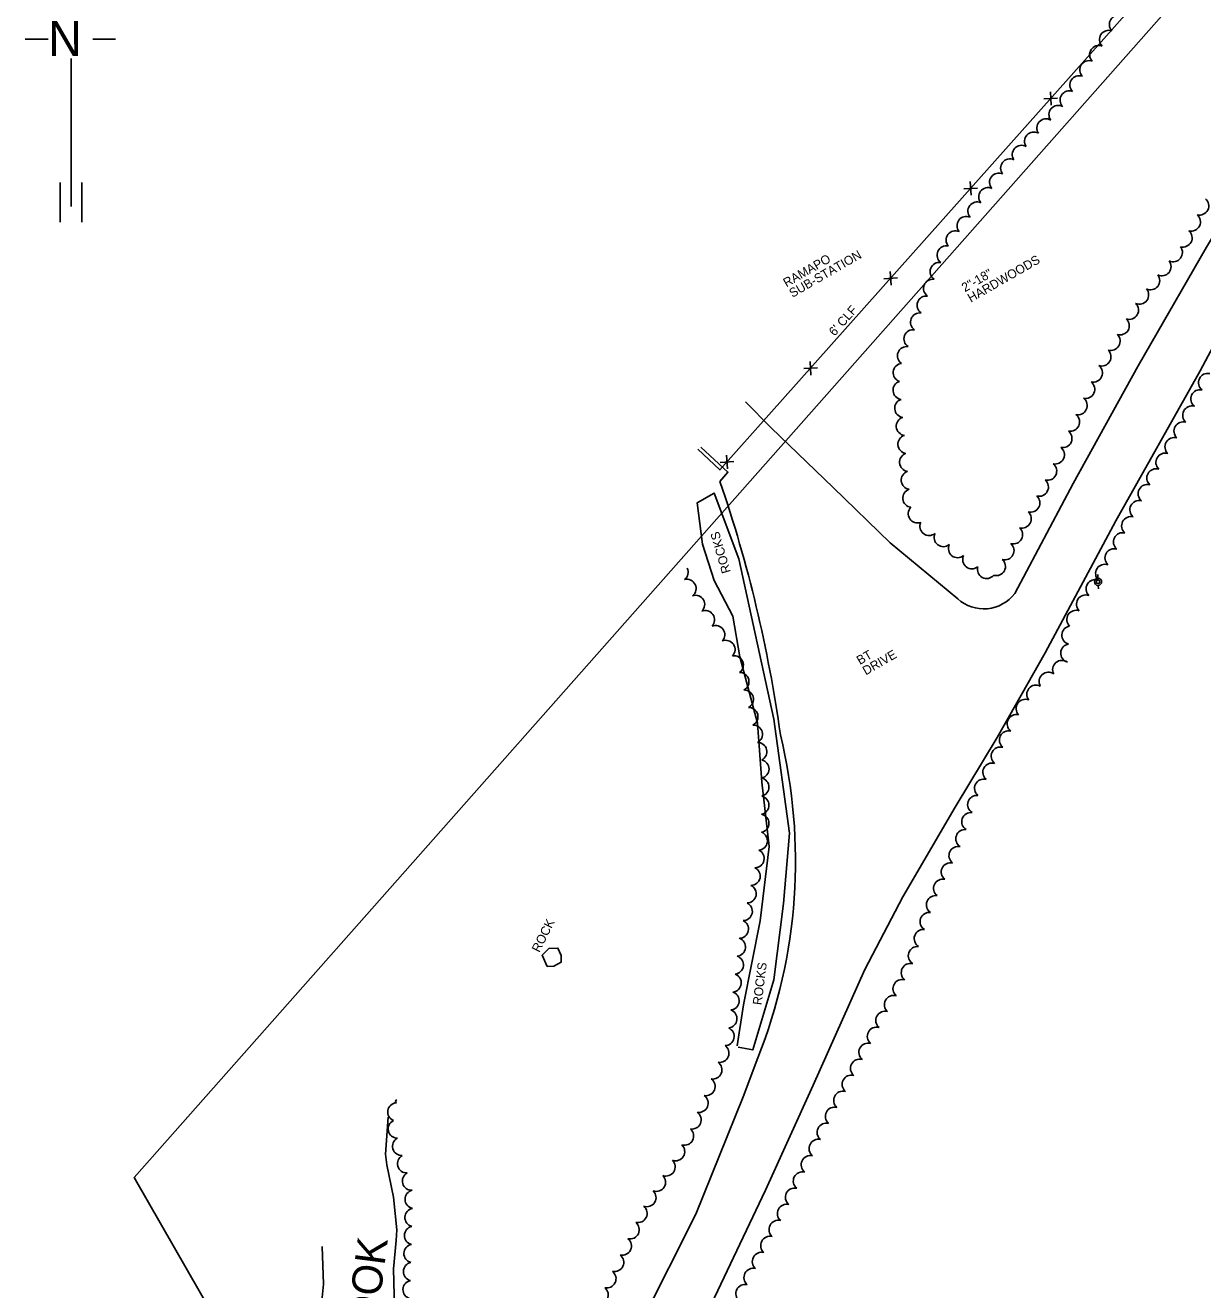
# Model space of a CAD drawing. Extents: x 0 to 9328, y -1540 to 7782.
# Drawn here: x 5765.6 to 6156.8, y 6026.2 to 6446.3 of the extents above; entities that cross this region are included whole.
import ezdxf

# ---------------------------------------------------------------- set-up
doc = ezdxf.new("R2010")
doc.units = 0
for name, color, linetype in [('Level 1', 7, 'Continuous'), ('Level 13', 7, 'Continuous'), ('Level 14', 7, 'Continuous'), ('Level 2', 7, 'Continuous'), ('Level 5', 7, 'Continuous'), ('Level 6', 7, 'Continuous'), ('Level 7', 7, 'Continuous')]:
    doc.layers.add(name, color=color, linetype=linetype)

msp = doc.modelspace()

# ---------------------------------------------------------------- linework, layer by layer
at = {"layer": 'Level 13'}
for p, q in [((6121.96, 6262.59), (6121.9, 6263.78)), ((6122.06, 6260.19), (6122.11, 6258.99))]:
    msp.add_line(p, q, dxfattribs=at)
for radius in [1.2, 0.6]:
    msp.add_circle((6122, 6261.38), radius, dxfattribs=at)
at = {"layer": 'Level 14'}
for p, q in [((5773.24, 6441.65), (5765.64, 6441.65)), ((5795.64, 6441.65), (5788.04, 6441.65)), ((5780.84, 6435.25), (5780.84, 6386.05)), ((5777.24, 6394.05), (5777.24, 6380.85)), ((5784.44, 6394.05), (5784.44, 6380.85))]:
    msp.add_line(p, q, dxfattribs=at)
msp.add_lwpolyline([(6960.21, 6670.36), (6898.53, 4460.59), (6647.61, 4588.45), (5801.86, 6063.44), (6597.28, 6962.96)], close=True, dxfattribs=at)
at = {"layer": 'Level 2'}
for points in [[(5987.14, 6007.91), (6011.49, 6059.21), (6027.42, 6094.1), (6044.56, 6132.54), (6057.14, 6156.74), (6074.52, 6186.5), (6088.47, 6209.66), (6104.42, 6237.73), (6127.89, 6281.63), (6155.93, 6331.49), (6176.85, 6370.66), (6197.68, 6405.08), (6224.13, 6449.71), (6267.32, 6525.23)], [(6094.32, 6257.47), (6113.73, 6294.07), (6135.28, 6333.15), (6158.04, 6372.56), (6186.89, 6420.65), (6211.1, 6460.3), (6228.32, 6492.55), (6245.91, 6527.62)], [(6004.94, 6321.2), (6013.42, 6312.55), (6034.03, 6292.66), (6052.94, 6274.37), (6075.38, 6255.68)], [(5996.42, 6294.69), (5999.07, 6297.83), (5990.06, 6306.1)], [(5950.87, 5979.25), (5970.58, 6015.84), (5988.36, 6051.22), (6004.13, 6090.29), (6009.01, 6103.15)]]:
    msp.add_lwpolyline(points, dxfattribs=at)
for centre, radius, start, end in [((5570.91, 6148.82), 449.81, 7.8828, 18.922), ((6084.03, 6265.29), 12.92, 228.0127, 322.7677), ((5844.14, 6168.56), 177.36, 338.3607, 13.682)]:
    msp.add_arc(centre, radius, start, end, dxfattribs=at)
at = {"layer": 'Level 5'}
for p, q in [((6106.17, 6424.21), (6106.43, 6419.69)), ((6104.04, 6421.82), (6108.56, 6422.08)), ((6079.57, 6394.33), (6079.83, 6389.82)), ((6077.44, 6391.94), (6081.96, 6392.21)), ((6050.84, 6362.07), (6055.36, 6362.33)), ((6052.97, 6364.46), (6053.23, 6359.94)), ((6024.24, 6332.2), (6028.76, 6332.46)), ((6026.37, 6334.59), (6026.63, 6330.07)), ((5998.62, 6303.42), (5998.88, 6298.9)), ((5996.49, 6301.03), (6001.01, 6301.29))]:
    msp.add_line(p, q, dxfattribs=at)
for points in [[(5989.07, 6305.39), (5996.41, 6298.54), (6123.95, 6441.76), (6204.99, 6533.27)], [(6002.43, 6106.77), (6007.28, 6105.86), (6014.27, 6129.07), (6017.54, 6154.47), (6019.48, 6177.86), (6014.32, 6215.71), (6002.7, 6269.02), (5994.43, 6290.84), (5988.86, 6287.63), (5990.66, 6273.82), (5994.5, 6261.81), (6000.73, 6249.94), (6002.99, 6236.4), (6008.88, 6214.43), (6010.3, 6194.83), (6012.8, 6173.38), (6009.73, 6148.72), (6004.22, 6120.79), (6002.16, 6107.23)]]:
    msp.add_lwpolyline(points, dxfattribs=at)
msp.add_lwpolyline([(5938.98, 6133.5), (5937.36, 6137.27), (5939.53, 6139.53), (5942.58, 6139.69), (5943.71, 6137.2), (5943.64, 6134.95), (5941.23, 6133.66)], close=True, dxfattribs=at)
at = {"layer": 'Level 6'}
for points in [[(5888.65, 6006.67), (5887.98, 6033.08), (5888.89, 6042.49), (5889.02, 6046.02), (5887.93, 6056.86), (5885.78, 6067.69), (5885.27, 6071.16), (5886.19, 6083.51)], [(5864.19, 6022.44), (5864.68, 6028), (5864.29, 6040.52)]]:
    msp.add_lwpolyline(points, dxfattribs=at)
at = {"layer": 'Level 7'}
for centre, radius, start, end in [((6128.83, 6446.56), 3.07, 69.5961, 224.2353), ((6125.56, 6441.53), 3.08, 69.5961, 224.2353), ((6122.28, 6436.5), 3.07, 69.5961, 224.2353), ((6119.01, 6431.48), 3.07, 69.5961, 224.2353), ((6115.73, 6426.45), 3.07, 69.5961, 224.2353), ((6112.46, 6421.42), 3.08, 69.5961, 224.2353), ((6108.77, 6416.58), 3.07, 61.1681, 215.8073), ((6104.73, 6412.12), 3.08, 59.8661, 214.5053), ((6100.66, 6407.72), 3.08, 59.8661, 214.5053), ((6096.58, 6403.32), 3.07, 59.8661, 214.5053), ((6092.71, 6398.81), 3.07, 64.2366, 218.8759), ((6089.05, 6394.08), 3.08, 65.6808, 220.3201), ((6085.44, 6389.29), 3.07, 65.6808, 220.3201), ((6081.83, 6384.49), 3.08, 65.6808, 220.3201), ((6155.72, 6386.3), 3.08, 255.3972, 50.0364), ((6078.22, 6379.7), 3.07, 65.6808, 220.3201), ((6152.97, 6380.97), 3.07, 255.3972, 50.0364), ((6074.6, 6374.91), 3.07, 65.6808, 220.3201), ((6150.19, 6375.66), 3.08, 254.7028, 49.342), ((6071.62, 6369.91), 3.08, 77.9037, 232.5429), ((6146.97, 6370.78), 3.08, 243.78, 38.4192), ((6069.29, 6364.43), 3.07, 81.4657, 236.1049), ((6143.2, 6366.11), 3.07, 243.78, 38.4192), ((6067.12, 6358.84), 3.08, 81.4657, 236.1049), ((6139.43, 6361.44), 3.08, 243.78, 38.4192), ((6064.95, 6353.24), 3.07, 81.4657, 236.1049), ((6135.74, 6356.68), 3.08, 246.0019, 40.6412), ((6132.38, 6351.63), 3.07, 252.0651, 46.7043), ((6062.78, 6347.65), 3.08, 81.4657, 236.1049), ((6129.32, 6346.47), 3.07, 252.0651, 46.7043), ((6060.6, 6342.06), 3.07, 81.4657, 236.1049), ((6058.43, 6336.46), 3.08, 81.4657, 236.1049), ((6126.27, 6341.31), 3.08, 252.0651, 46.7043), ((6123.21, 6336.14), 3.08, 252.0651, 46.7043), ((6057.05, 6330.85), 3.08, 96.1196, 250.7589), ((6120.38, 6330.79), 3.08, 257.4816, 52.1208), ((6056.98, 6325.02), 3.08, 107.8457, 262.4849), ((6117.84, 6325.35), 3.07, 257.8508, 52.4901), ((6158.44, 6327.54), 3.08, 77.4489, 232.0882), ((6155.88, 6322.12), 3.07, 77.4489, 232.0882), ((6057.52, 6319.05), 3.07, 107.8457, 262.4849), ((6115.32, 6319.9), 3.07, 257.8508, 52.4901), ((6153.21, 6316.72), 3.08, 75.1501, 229.7893), ((6058.06, 6313.07), 3.08, 107.8457, 262.4849), ((6112.8, 6314.46), 3.08, 257.8508, 52.4901), ((6150.3, 6311.44), 3.07, 72.6188, 227.258), ((6110.28, 6309.01), 3.07, 257.8508, 52.4901), ((6058.6, 6307.1), 3.08, 107.8457, 262.4849), ((6107.76, 6303.57), 3.08, 257.8508, 52.4901), ((6147.3, 6306.24), 3.08, 72.6188, 227.258), ((6059.14, 6301.12), 3.08, 107.8457, 262.4849), ((6144.29, 6301.05), 3.07, 72.6188, 227.258), ((6059.68, 6295.15), 3.07, 107.8457, 262.4849), ((6105.19, 6298.16), 3.08, 256.7057, 51.3449), ((6141.28, 6295.86), 3.07, 72.6188, 227.258), ((6102.46, 6292.85), 3.07, 254.2305, 48.8697), ((6138.41, 6290.63), 3.08, 75.1508, 229.79), ((6060.22, 6289.17), 3.08, 107.8457, 262.4849), ((6099.6, 6287.58), 3.08, 254.2305, 48.8697), ((6062.03, 6283.99), 3.08, 136.1439, 290.7831), ((6135.66, 6285.3), 3.08, 75.5697, 230.2089), ((6065.9, 6279.81), 3.07, 154.7743, 309.4136), ((6096.75, 6282.3), 3.08, 254.2305, 48.8697), ((6132.92, 6279.96), 3.08, 75.5697, 230.2089), ((6070.64, 6276.12), 3.08, 154.7743, 309.4136), ((6093.89, 6277.03), 3.07, 254.2305, 48.8697), ((6130.19, 6274.62), 3.07, 75.5697, 230.2089), ((6075.37, 6272.43), 3.07, 154.7743, 309.4136), ((6091.03, 6271.75), 3.07, 254.2305, 48.8697), ((6127.35, 6269.31), 3.07, 73.4808, 228.12), ((6080.11, 6268.75), 3.08, 154.7743, 309.4136), ((6088.17, 6266.48), 3.08, 254.2305, 48.8697), ((5982.74, 6264.52), 3.07, 308.8735, 26.1541), ((6085.02, 6265.54), 3.07, 164.2554, 318.8946), ((6124.28, 6264.12), 3.08, 70.695, 225.3343), ((5985.39, 6259.14), 3.08, 308.8735, 103.5128), ((6121.1, 6259.03), 3.08, 70.695, 225.3343), ((5988.26, 6253.82), 3.07, 313.2456, 107.8848), ((6117.92, 6253.94), 3.07, 70.695, 225.3343), ((5991.52, 6248.73), 3.08, 317.3152, 111.9544), ((6114.74, 6248.85), 3.08, 70.695, 225.3343), ((5994.93, 6243.79), 3.07, 317.3152, 111.9544), ((6113.07, 6243.63), 3.07, 99.2222, 253.8615), ((5998.34, 6238.85), 3.08, 317.3152, 111.9544), ((6112.69, 6237.63), 3.08, 98.8488, 253.488), ((6001.12, 6233.74), 3.07, 305.0987, 99.738), ((6110, 6232.2), 3.07, 53.8274, 208.4666), ((6002.98, 6228.15), 3.08, 297.0926, 91.7318), ((6105.52, 6228.23), 3.08, 54.5698, 209.2091), ((6101.43, 6223.99), 3.08, 62.8936, 217.5328), ((6004.47, 6222.34), 3.08, 297.0926, 91.7318), ((6097.86, 6219.26), 3.07, 68.3167, 222.9559), ((6005.96, 6216.53), 3.08, 297.0926, 91.7318), ((6007.46, 6210.71), 3.08, 297.0926, 91.7318), ((6094.9, 6214.18), 3.08, 76.7262, 231.3655), ((6092.28, 6208.78), 3.07, 76.7262, 231.3655), ((6008.92, 6204.9), 3.07, 296.5463, 91.1855), ((6089.58, 6203.4), 3.08, 75.3558, 229.995), ((6009.62, 6199.15), 3.08, 282.5789, 77.2182), ((6086.81, 6198.08), 3.07, 75.0745, 229.7138), ((6009.61, 6193.15), 3.07, 282.5789, 77.2182), ((6084.06, 6192.75), 3.08, 75.5985, 230.2377), ((6009.59, 6187.15), 3.08, 282.5789, 77.2182), ((6081.76, 6187.33), 3.07, 83.7551, 238.3943), ((6009.58, 6181.15), 3.08, 282.5789, 77.2182), ((6079.81, 6181.66), 3.07, 83.7551, 238.3943), ((6009.12, 6175.29), 3.07, 273.7345, 68.3738), ((6077.84, 6175.98), 3.08, 83.4041, 238.0433), ((6008.01, 6169.44), 3.07, 270.1389, 64.7782), ((6075.55, 6170.37), 3.07, 77.452, 232.0912), ((6072.99, 6164.94), 3.07, 77.452, 232.0912), ((6006.71, 6163.59), 3.08, 270.1389, 64.7782), ((6005.4, 6157.73), 3.07, 270.1389, 64.7782), ((6070.43, 6159.52), 3.08, 77.452, 232.0912), ((6004.1, 6151.87), 3.07, 270.1389, 64.7782), ((6068.05, 6154.06), 3.07, 80.6719, 235.3111), ((6065.96, 6148.47), 3.07, 83.728, 238.3673), ((6002.82, 6146.01), 3.07, 270.5369, 65.1761), ((6001.82, 6140.03), 3.07, 275.9278, 70.567), ((6064.01, 6142.8), 3.08, 83.728, 238.3673), ((6062.06, 6137.12), 3.08, 83.728, 238.3673), ((6001.12, 6134.07), 3.08, 275.9278, 70.567), ((6059.71, 6131.52), 3.07, 76.151, 230.7902), ((6000.41, 6128.12), 3.08, 275.9278, 70.567), ((6056.94, 6126.17), 3.07, 74.4214, 229.0606), ((5999.71, 6122.16), 3.07, 275.9278, 70.567), ((6054.1, 6120.89), 3.07, 74.4214, 229.0606), ((5999, 6116.2), 3.07, 275.9278, 70.567), ((6051.26, 6115.6), 3.08, 74.4214, 229.0606), ((5998.04, 6110.34), 3.08, 270.8203, 65.4595), ((6048.43, 6110.32), 3.08, 74.5179, 229.1571), ((5996.31, 6104.76), 3.08, 260.115, 54.7543), ((6045.62, 6105.02), 3.07, 75.0411, 229.6804), ((5994.01, 6099.22), 3.07, 260.115, 54.7543), ((6042.84, 6099.71), 3.08, 75.0411, 229.6804), ((5991.71, 6093.68), 3.08, 260.115, 54.7543), ((6040.06, 6094.39), 3.07, 75.0411, 229.6804), ((6037.27, 6089.07), 3.08, 75.0411, 229.6804), ((5889.12, 6085.21), 3.07, 93.1441, 247.7834), ((5889.14, 6088.75), 0.507, 93.1441, 247.7834), ((5989.4, 6088.13), 3.08, 260.115, 54.7543), ((5987.1, 6082.59), 3.07, 260.115, 54.7543), ((6034.49, 6083.76), 3.07, 75.0411, 229.6804), ((5889.26, 6079.58), 3.07, 114.9512, 269.5904), ((5984.58, 6077.22), 3.07, 254.9706, 49.6098), ((6031.75, 6078.43), 3.08, 75.8644, 230.5037), ((5890.7, 6073.8), 3.08, 118.5155, 273.1547), ((6029.09, 6073.07), 3.08, 76.7628, 231.4021), ((5892.34, 6068.03), 3.08, 118.5155, 273.1547), ((5981.62, 6072.06), 3.08, 250.7326, 45.3718), ((6026.47, 6067.67), 3.07, 76.7628, 231.4021), ((5978.45, 6066.97), 3.07, 250.7326, 45.3718), ((5893.98, 6062.26), 3.07, 118.5155, 273.1547), ((5975.27, 6061.88), 3.07, 250.7326, 45.3718), ((6023.84, 6062.27), 3.07, 76.7628, 231.4021), ((5894.86, 6056.2), 3.08, 103.3543, 257.9935), ((5972.1, 6056.79), 3.07, 250.7326, 45.3718), ((6021.22, 6056.88), 3.08, 76.7628, 231.4021), ((5969.14, 6051.51), 3.07, 256.1487, 50.7879), ((6018.54, 6051.5), 3.07, 75.6409, 230.2801), ((5894.81, 6050.17), 3.07, 101.1269, 255.7661), ((5894.65, 6044.17), 3.07, 101.1269, 255.7661), ((5966.51, 6046.1), 3.08, 257.3086, 51.9479), ((6015.78, 6046.16), 3.08, 75.1048, 229.7441), ((5963.94, 6040.68), 3.07, 257.3086, 51.9479), ((6013.01, 6040.84), 3.07, 75.1048, 229.7441), ((5894.48, 6038.18), 3.07, 101.1269, 255.7661), ((5961.37, 6035.26), 3.08, 257.3086, 51.9479), ((6010.23, 6035.52), 3.08, 75.1048, 229.7441), ((5894.32, 6032.18), 3.07, 101.1269, 255.7661), ((6007.45, 6030.2), 3.08, 75.1048, 229.7441), ((5894.16, 6026.18), 3.07, 101.1269, 255.7661), ((5958.8, 6029.83), 3.08, 257.3086, 51.9479), ((5956.23, 6024.41), 3.08, 257.3086, 51.9479), ((6004.76, 6024.86), 3.08, 76.7057, 231.3449)]:
    msp.add_arc(centre, radius, start, end, dxfattribs=at)

# ---------------------------------------------------------------- texts
at = {"layer": 'Level 1'}
for s, height, rotation, p in [('RAMAPO', 2.99, 30, (6018.5, 6359.15)), ('SUB-STATION', 2.99, 30, (6020.48, 6355.69)), ('HARDWOODS', 2.99, 30, (6079.76, 6354.07)), ('2"-18"', 2.99, 30, (6077.76, 6357.53)), ("6' CLF", 2.99, 48.3144, (6034.5, 6342.81)), ('ROCKS', 2.99, 106.3048, (6000.04, 6264.67)), ('BT', 2.99, 30, (6042.88, 6233.7)), ('DRIVE', 2.99, 30, (6044.86, 6230.24)), ('ROCK', 3, 63.5, (5936.41, 6138.01)), ('ROCKS', 2.99, 82.9036, (6010.23, 6120.63))]:
    msp.add_text(s, height=height, rotation=rotation, dxfattribs=at).set_placement(p)
at = {"layer": 'Level 14'}
msp.add_text('N', height=11.6, dxfattribs=at).set_placement((5773.24, 6436.05))
msp.add_text('TORNE BROOK', height=10, rotation=82.6101, dxfattribs=at).set_placement((5873.39, 5944.87))

doc.saveas('drawing.dxf')
